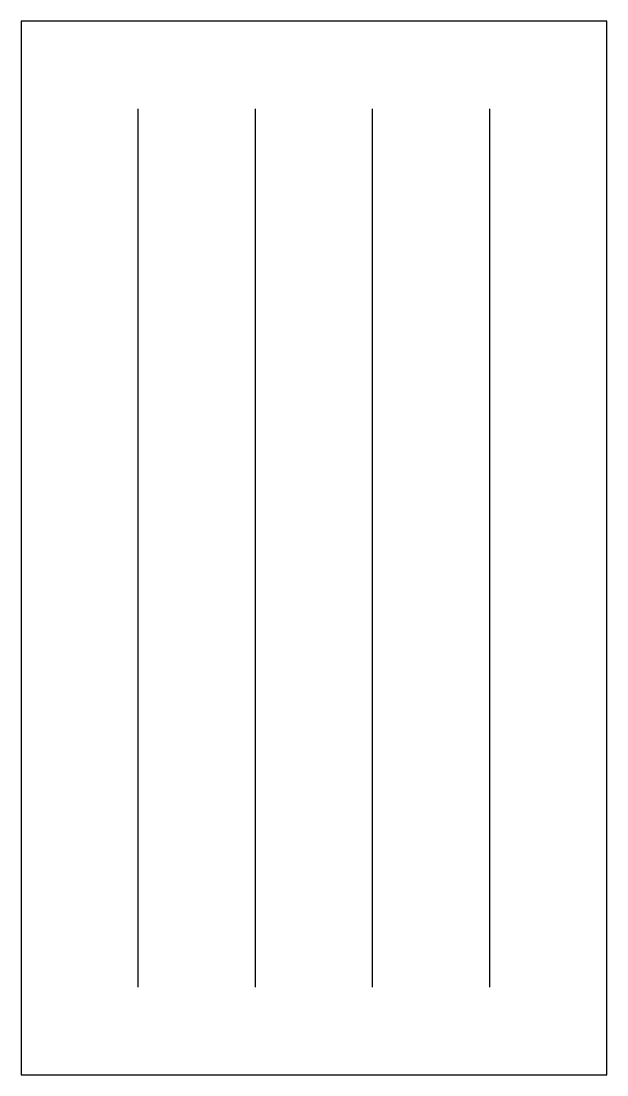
# Model space of a CAD drawing. Header units: millimetres. Extents: x -5 to 5, y -9 to 9.
import ezdxf

# ---------------------------------------------------------------- set-up
doc = ezdxf.new("R2010")
doc.units = ezdxf.units.MM

msp = doc.modelspace()

# ---------------------------------------------------------------- linework, layer by layer
at = {"color": 0, "linetype": 'Continuous', "lineweight": -2}
for p, q in [((-3, -7.5), (-3, 7.5)), ((-1, -7.5), (-1, 7.5)), ((1, -7.5), (1, 7.5)), ((3, -7.5), (3, 7.5))]:
    msp.add_line(p, q, dxfattribs=at)
msp.add_lwpolyline([(-5, -9), (5, -9), (5, 9), (-5, 9)], close=True, dxfattribs=at)

doc.saveas('drawing.dxf')
